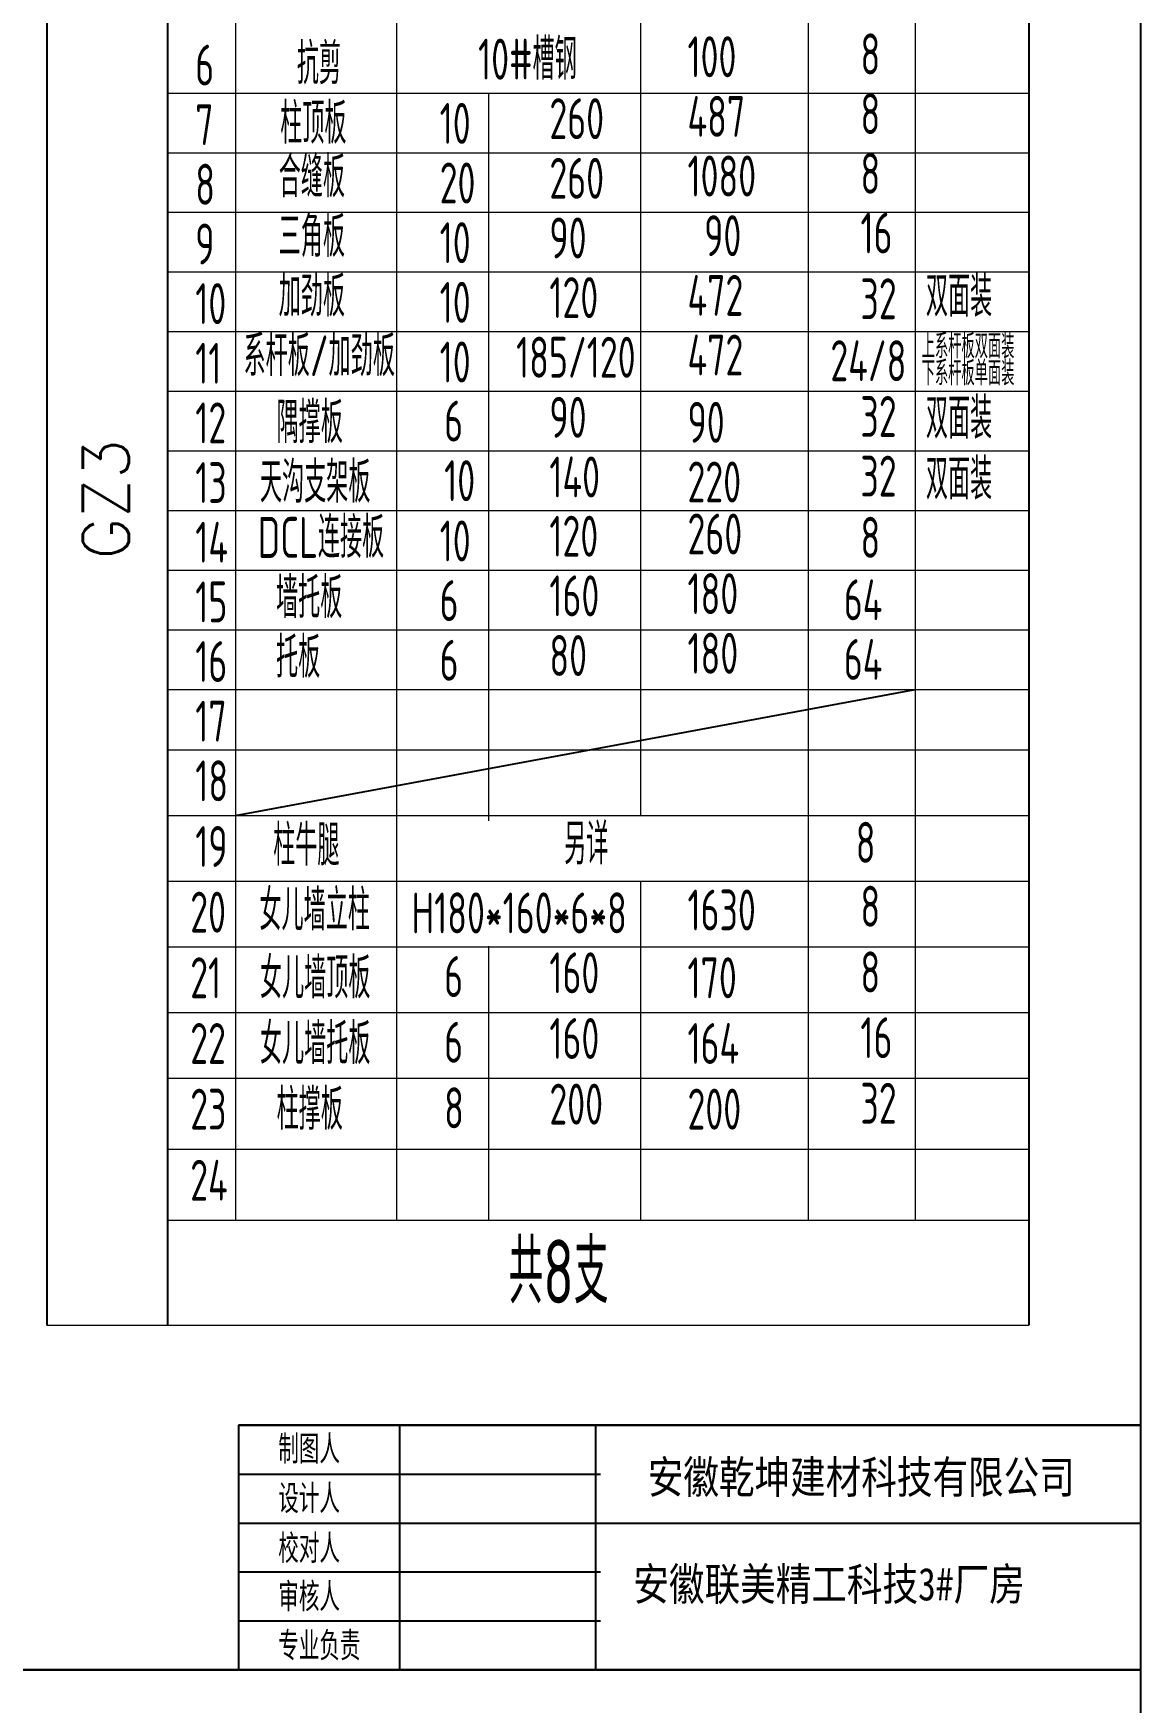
# Model space of a CAD drawing. Header units: millimetres. Extents: x 1471994 to 4527627, y -5186613 to -1927582.
# Drawn here: x 1505700 to 1509959, y -1988163 to -1981741 of the extents above; entities that cross this region are included whole.
import ezdxf

# ---------------------------------------------------------------- set-up
doc = ezdxf.new("R2010")
doc.units = ezdxf.units.MM
doc.header["$LTSCALE"] = 1000
doc.linetypes.add('CENTER', pattern=[50.8, 31.75, -6.35, 6.35, -6.35])
doc.layers.add('轴线层', color=1, linetype='CENTER', lineweight=15)
doc.layers.add('钢架', color=7, linetype='Continuous', lineweight=25)
doc.styles.add('hz', font='gbenor.shx', dxfattribs={"width": 0.75, "height": 100, "bigfont": 'gbcbig.shx'})
doc.styles.get("Standard").update_dxf_attribs({"font": 'txt', "bigfont": 'gbcbig.shx'})
doc.styles.add('图框', font='')
doc.styles.get('图框').set_extended_font_data('SimSun')

msp = doc.modelspace()

# ---------------------------------------------------------------- linework, layer by layer
at = {"color": 1}
for p, q in [((1505751.8, -1980058.8), (1505751.8, -1986711.3)), ((1506217.6, -1986711.3), (1506217.6, -1980592.8))]:
    msp.add_line(p, q, dxfattribs=at)
for p, q in [((1509529.5, -1980058.8), (1509529.5, -1986711.3)), ((1506477.7, -1984749.5), (1509092.8, -1984265.1)), ((1509959.5, -1987095.7), (1506489.9, -1987095.7)), ((1506489.9, -1987095.7), (1506489.9, -1988036.7)), ((1506489.9, -1987095.7), (1509959.5, -1987095.7)), ((1506489.9, -1987095.7), (1506489.9, -1988036.7)), ((1506489.9, -1987095.7), (1509959.5, -1987095.7)), ((1507109.3, -1987095.7), (1507109.3, -1988036.7)), ((1507109.3, -1987095.7), (1507109.3, -1988036.7)), ((1507129.8, -1987095.7), (1509959.5, -1987095.7)), ((1507129.8, -1987095.7), (1509959.5, -1987095.7)), ((1507129.8, -1987095.7), (1509959.5, -1987095.7)), ((1507129.8, -1987095.7), (1509959.5, -1987095.7)), ((1507863.7, -1988036.7), (1507863.7, -1987095.7)), ((1509959.5, -1987095.7), (1509959.5, -1988036.7)), ((1506489.9, -1987283.9), (1507881.7, -1987283.9)), ((1506489.9, -1987283.9), (1507881.7, -1987283.9)), ((1506489.9, -1987472.1), (1509959.5, -1987472.1)), ((1506489.9, -1987472.1), (1509959.5, -1987472.1)), ((1506489.9, -1987660.3), (1507881.7, -1987660.3)), ((1506489.9, -1987660.3), (1507881.7, -1987660.3)), ((1506489.9, -1987848.5), (1507881.7, -1987848.5)), ((1506489.9, -1987848.5), (1507881.7, -1987848.5)), ((1506489.9, -1988036.7), (1507881.7, -1988036.7)), ((1506489.9, -1988036.7), (1509959.5, -1988036.7))]:
    msp.add_line(p, q)
for points in [[(1494808, -1975327), (1509959.5, -1975327), (1509959.5, -1988036.7), (1494808, -1988036.7)], [(1494808, -1988036.7), (1509959.5, -1988036.7), (1509959.5, -2000746.3), (1494808, -2000746.3)]]:
    msp.add_lwpolyline(points, close=True)
at = {"layer": '钢架', "lineweight": 13}
for p, q in [((1506477.7, -1980058.8), (1506477.7, -1986307.4)), ((1507097.3, -1980058.8), (1507097.3, -1984265.4)), ((1508035.2, -1980058.8), (1508035.2, -1984749.5)), ((1508680.2, -1980058.8), (1508680.2, -1986307.4)), ((1509092.8, -1980058.8), (1509092.8, -1986307.4)), ((1506217.6, -1981969.9), (1509529.5, -1981969.9)), ((1507451.1, -1981969.9), (1507451.1, -1982199.7)), ((1507451.1, -1981969.9), (1507451.1, -1982429)), ((1506217.6, -1982199.5), (1509529.5, -1982199.5)), ((1506217.6, -1982429), (1509529.5, -1982429)), ((1507451.1, -1982429), (1507451.1, -1984265.4)), ((1507451.1, -1982429), (1507451.1, -1984770.5)), ((1506217.6, -1982658.5), (1509529.5, -1982658.5)), ((1506217.6, -1982888), (1509529.5, -1982888)), ((1506217.6, -1982888), (1509529.5, -1982888)), ((1506217.6, -1982888), (1509529.5, -1982888)), ((1506217.6, -1982888), (1509529.5, -1982888)), ((1507097.3, -1983077.9), (1507097.3, -1983344.9)), ((1507097.3, -1983077.9), (1507097.3, -1983344.9)), ((1507097.3, -1983077.9), (1507097.3, -1983344.9)), ((1507097.3, -1983077.9), (1507097.3, -1983344.9)), ((1507097.3, -1983077.9), (1507097.3, -1983344.9)), ((1507097.3, -1983077.9), (1507097.3, -1983344.9)), ((1507097.3, -1983077.9), (1507097.3, -1983344.9)), ((1507097.3, -1983092.2), (1507097.3, -1983321.7)), ((1507097.3, -1983092.2), (1507097.3, -1983321.7)), ((1507097.3, -1983101), (1507097.3, -1983368)), ((1507097.3, -1983101), (1507097.3, -1983368)), ((1507097.3, -1983101), (1507097.3, -1983368)), ((1507097.3, -1983101), (1507097.3, -1983368)), ((1507097.3, -1983101), (1507097.3, -1983368)), ((1507097.3, -1983101), (1507097.3, -1983368)), ((1507097.3, -1983101), (1507097.3, -1983368)), ((1507451.1, -1983056.9), (1507451.1, -1983075.3)), ((1507451.1, -1983077.9), (1507451.1, -1983096.3)), ((1506217.6, -1983117.5), (1509529.5, -1983117.5)), ((1506217.6, -1983117.5), (1509529.5, -1983117.5)), ((1507097.3, -1983115.4), (1507097.3, -1983344.9)), ((1507097.3, -1983115.4), (1507097.3, -1983344.9)), ((1507451.1, -1983115.4), (1507451.1, -1983344.9)), ((1507451.1, -1983115.4), (1507451.1, -1983349)), ((1507451.1, -1983115.4), (1507451.1, -1983368)), ((1507451.1, -1983115.4), (1507451.1, -1983372.1)), ((1506217.6, -1983347.1), (1509529.5, -1983347.1)), ((1506217.6, -1983347.1), (1509529.5, -1983347.1)), ((1506217.6, -1983347.1), (1509529.5, -1983347.1)), ((1506217.6, -1983347.1), (1509529.5, -1983347.1)), ((1507097.3, -1983307.4), (1507097.3, -1983574.4)), ((1507097.3, -1983307.4), (1507097.3, -1983574.4)), ((1507097.3, -1983307.4), (1507097.3, -1983574.4)), ((1507097.3, -1983307.4), (1507097.3, -1983574.4)), ((1507097.3, -1983307.4), (1507097.3, -1983574.4)), ((1507097.3, -1983307.4), (1507097.3, -1983574.4)), ((1507097.3, -1983307.4), (1507097.3, -1983574.4)), ((1507097.3, -1983321.7), (1507097.3, -1983551.3)), ((1507097.3, -1983321.7), (1507097.3, -1983551.3)), ((1507097.3, -1983330.6), (1507097.3, -1983597.6)), ((1507097.3, -1983330.6), (1507097.3, -1983597.6)), ((1507097.3, -1983330.6), (1507097.3, -1983597.6)), ((1507097.3, -1983330.6), (1507097.3, -1983597.6)), ((1507097.3, -1983330.6), (1507097.3, -1983597.6)), ((1507097.3, -1983330.6), (1507097.3, -1983597.6)), ((1507097.3, -1983330.6), (1507097.3, -1983597.6)), ((1507097.3, -1983344.9), (1507097.3, -1983574.4)), ((1507097.3, -1983344.9), (1507097.3, -1983574.4)), ((1507451.1, -1983344.9), (1507451.1, -1983574.4)), ((1507451.1, -1983344.9), (1507451.1, -1983578.5)), ((1507451.1, -1983344.9), (1507451.1, -1983597.6)), ((1507451.1, -1983344.9), (1507451.1, -1983601.6)), ((1506217.6, -1983576.6), (1509529.5, -1983576.6)), ((1506217.6, -1983576.6), (1509529.5, -1983576.6)), ((1506217.6, -1983806.1), (1509529.5, -1983806.1)), ((1506217.6, -1983806.1), (1509529.5, -1983806.1)), ((1506217.6, -1983806.1), (1509529.5, -1983806.1)), ((1506217.6, -1983806.1), (1509529.5, -1983806.1)), ((1506217.6, -1984035.6), (1509529.5, -1984035.6)), ((1506217.6, -1984035.6), (1509529.5, -1984035.6)), ((1506217.6, -1984035.6), (1509529.5, -1984035.6)), ((1506217.6, -1984035.6), (1509529.5, -1984035.6)), ((1506217.6, -1984265.1), (1509529.5, -1984265.1)), ((1506217.6, -1984265.1), (1509529.5, -1984265.1)), ((1506217.6, -1984265.1), (1509529.5, -1984265.1)), ((1506217.6, -1984265.1), (1509529.5, -1984265.1)), ((1507097.3, -1984265.4), (1507097.3, -1984976.9)), ((1506217.6, -1984496.8), (1509529.5, -1984496.8)), ((1506217.6, -1984749.5), (1509529.5, -1984749.5)), ((1506217.6, -1984749.5), (1509529.5, -1984749.5)), ((1506217.6, -1984749.5), (1509529.5, -1984749.5)), ((1506217.6, -1984749.5), (1509529.5, -1984749.5)), ((1506217.6, -1984749.5), (1509529.5, -1984749.5)), ((1507097.3, -1984770.5), (1507097.3, -1986307.4)), ((1507097.3, -1984962.5), (1507097.3, -1985229.5)), ((1507097.3, -1984962.5), (1507097.3, -1985229.5)), ((1507097.3, -1984962.5), (1507097.3, -1985229.5)), ((1507097.3, -1984962.5), (1507097.3, -1985229.5)), ((1507097.3, -1984962.5), (1507097.3, -1985229.5)), ((1507097.3, -1984962.5), (1507097.3, -1985229.5)), ((1507097.3, -1984962.5), (1507097.3, -1985229.5)), ((1506217.6, -1985002.2), (1509529.5, -1985002.2)), ((1507097.3, -1984976.9), (1507097.3, -1985206.4)), ((1507097.3, -1984976.9), (1507097.3, -1985206.4)), ((1508035.2, -1985002.2), (1508035.2, -1986307.4)), ((1507097.3, -1985215.2), (1507097.3, -1985482.2)), ((1507097.3, -1985215.2), (1507097.3, -1985482.2)), ((1507097.3, -1985215.2), (1507097.3, -1985482.2)), ((1507097.3, -1985215.2), (1507097.3, -1985482.2)), ((1507097.3, -1985215.2), (1507097.3, -1985482.2)), ((1507097.3, -1985215.2), (1507097.3, -1985482.2)), ((1507097.3, -1985215.2), (1507097.3, -1985482.2)), ((1507097.3, -1985229.5), (1507097.3, -1985459)), ((1507097.3, -1985229.5), (1507097.3, -1985459)), ((1506217.6, -1985254.8), (1509529.5, -1985254.8)), ((1507097.3, -1985238.3), (1507097.3, -1985505.3)), ((1507097.3, -1985238.3), (1507097.3, -1985505.3)), ((1507097.3, -1985238.3), (1507097.3, -1985505.3)), ((1507097.3, -1985238.3), (1507097.3, -1985505.3)), ((1507097.3, -1985238.3), (1507097.3, -1985505.3)), ((1507097.3, -1985238.3), (1507097.3, -1985505.3)), ((1507097.3, -1985238.3), (1507097.3, -1985505.3)), ((1507097.3, -1985252.7), (1507097.3, -1985482.2)), ((1507097.3, -1985252.7), (1507097.3, -1985482.2)), ((1507451.1, -1985252.7), (1507451.1, -1985482.2)), ((1507451.1, -1985252.7), (1507451.1, -1985486.3)), ((1507451.1, -1985252.7), (1507451.1, -1985505.3)), ((1507451.1, -1985252.7), (1507451.1, -1985509.4)), ((1507097.3, -1985467.9), (1507097.3, -1985734.8)), ((1507097.3, -1985467.9), (1507097.3, -1985734.8)), ((1507097.3, -1985467.9), (1507097.3, -1985734.8)), ((1507097.3, -1985467.9), (1507097.3, -1985734.8)), ((1507097.3, -1985467.9), (1507097.3, -1985734.8)), ((1507097.3, -1985467.9), (1507097.3, -1985734.8)), ((1507097.3, -1985467.9), (1507097.3, -1985734.8)), ((1507097.3, -1985482.2), (1507097.3, -1985711.7)), ((1507097.3, -1985482.2), (1507097.3, -1985711.7)), ((1507451.1, -1985467.9), (1507451.1, -1985486.3)), ((1506217.6, -1985507.5), (1509529.5, -1985507.5)), ((1507097.3, -1985491), (1507097.3, -1985758)), ((1507097.3, -1985491), (1507097.3, -1985758)), ((1507097.3, -1985491), (1507097.3, -1985758)), ((1507097.3, -1985491), (1507097.3, -1985758)), ((1507097.3, -1985491), (1507097.3, -1985758)), ((1507097.3, -1985491), (1507097.3, -1985758)), ((1507097.3, -1985491), (1507097.3, -1985758)), ((1507097.3, -1985505.3), (1507097.3, -1985734.8)), ((1507097.3, -1985505.3), (1507097.3, -1985734.8)), ((1507451.1, -1985505.3), (1507451.1, -1985734.8)), ((1507451.1, -1985505.3), (1507451.1, -1985738.9)), ((1507451.1, -1985505.3), (1507451.1, -1985758)), ((1507451.1, -1985505.3), (1507451.1, -1985762.1)), ((1507451.1, -1985507.5), (1507451.1, -1986307.4)), ((1507097.3, -1985720.5), (1507097.3, -1985987.5)), ((1507097.3, -1985720.5), (1507097.3, -1985987.5)), ((1507097.3, -1985720.5), (1507097.3, -1985987.5)), ((1507097.3, -1985720.5), (1507097.3, -1985987.5)), ((1507097.3, -1985720.5), (1507097.3, -1985987.5)), ((1507097.3, -1985720.5), (1507097.3, -1985987.5)), ((1507097.3, -1985720.5), (1507097.3, -1985987.5)), ((1507097.3, -1985734.8), (1507097.3, -1985964.4)), ((1507097.3, -1985734.8), (1507097.3, -1985964.4)), ((1507451.1, -1985720.5), (1507451.1, -1985738.9)), ((1506217.6, -1985760.2), (1509529.5, -1985760.2)), ((1507097.3, -1985743.7), (1507097.3, -1986010.7)), ((1507097.3, -1985743.7), (1507097.3, -1986010.7)), ((1507097.3, -1985743.7), (1507097.3, -1986010.7)), ((1507097.3, -1985743.7), (1507097.3, -1986010.7)), ((1507097.3, -1985743.7), (1507097.3, -1986010.7)), ((1507097.3, -1985743.7), (1507097.3, -1986010.7)), ((1507097.3, -1985743.7), (1507097.3, -1986010.7)), ((1507097.3, -1985758), (1507097.3, -1985987.5)), ((1507097.3, -1985758), (1507097.3, -1985987.5)), ((1507451.1, -1985758), (1507451.1, -1985987.5)), ((1507451.1, -1985758), (1507451.1, -1985991.6)), ((1507451.1, -1985758), (1507451.1, -1986010.7)), ((1507451.1, -1985758), (1507451.1, -1986014.7)), ((1506217.6, -1986033.8), (1509529.5, -1986033.8)), ((1506217.6, -1986033.8), (1509529.5, -1986033.8)), ((1506217.6, -1986033.8), (1509529.5, -1986033.8)), ((1506217.6, -1986033.8), (1509529.5, -1986033.8)), ((1506217.6, -1986033.8), (1509529.5, -1986033.8)), ((1506217.6, -1986033.8), (1509529.5, -1986033.8)), ((1506217.6, -1986033.8), (1509529.5, -1986033.8)), ((1506217.6, -1986033.8), (1509529.5, -1986033.8)), ((1506217.6, -1986033.8), (1509529.5, -1986033.8)), ((1506217.6, -1986307.4), (1509529.5, -1986307.4)), ((1506217.6, -1986307.4), (1509529.5, -1986307.4)), ((1506217.6, -1986307.4), (1509529.5, -1986307.4)), ((1506217.6, -1986307.4), (1509529.5, -1986307.4)), ((1506217.6, -1986307.4), (1509529.5, -1986307.4)), ((1506217.6, -1986307.4), (1509529.5, -1986307.4)), ((1506217.6, -1986307.4), (1509529.5, -1986307.4)), ((1505751.8, -1986711.3), (1509529.5, -1986711.3))]:
    msp.add_line(p, q, dxfattribs=at)

# ---------------------------------------------------------------- texts
at = {"style": '图框', "width": 0.8}
msp.add_text('安徽乾坤建材科技有限公司         ', height=125.457, dxfattribs=at).set_placement((1508063.6, -1987358))
msp.add_text('安徽乾坤建材科技有限公司         ', height=125.457, dxfattribs=at).set_placement((1508063.6, -1987358))
for tag, p in [('制图人', (1506642.4, -1987243.5)), ('制图人', (1506642.4, -1987243.5)), ('设计人', (1506642.4, -1987434)), ('设计人', (1506642.4, -1987434)), ('校对人', (1506642.4, -1987625.8)), ('校对人', (1506642.4, -1987625.8)), ('审核人', (1506642.4, -1987811.6)), ('审核人', (1506642.4, -1987811.6)), ('专业负责', (1506642.4, -1988000.3)), ('专业负责', (1506642.4, -1988000.3))]:
    msp.add_attdef(tag, p, '', height=109.8)
msp.add_attdef('安徽联美精工科技3#厂房', (1508008.3, -1987769.8), '宣城市博远顺达', height=125.46, dxfattribs=at)
at = {"layer": '轴线层', "color": 4, "linetype": 'ByBlock', "insert": (1505891, -1983764.8), "char_height": 177.06, "attachment_point": 1, "rotation": 90}
msp.add_mtext_dynamic_manual_height_columns('GZ3', width=1139.904, gutter_width=12.5, heights=[0], dxfattribs=at).dxf.set("width", 1038.225)
at = {"layer": '钢架', "lineweight": 13, "attachment_point": 1, "style": 'hz'}
for s, insert, char_height, width in [(' 抗剪', (1506649.8, -1981778.3), 157.39, 645.006), ('\\pi400,t600;    10#槽钢', (1506755, -1981761), 157.386, 1098.496), ('\\pi400,t600;    100', (1507560.5, -1981751.8), 157.386, 976.781), ('\\pi400,t600;    8', (1508226, -1981741.1), 157.386, 976.781), ('6', (1506323.1, -1981783.5), 157.4, 645.006), ('7', (1506323.1, -1982013), 157.4, 645.006), ('柱顶板', (1506649.8, -1982007.8), 157.39, 645.006), ('\\pi400,t600;    10', (1506607.2, -1982008.1), 157.386, 976.781), ('\\pi400,t600;    260', (1507029.2, -1981989.9), 157.386, 976.781), ('\\pi400,t600;    487', (1507560.5, -1981981.3), 157.386, 976.781), ('\\pi400,t600;    8', (1508226, -1981970.6), 157.386, 976.781), ('合缝板', (1506644, -1982213.7), 157.39, 645.006), ('\\pi400,t600;    1080', (1507560.5, -1982210.8), 157.386, 976.781), ('\\pi400,t600;    8', (1508226, -1982200.2), 157.386, 976.781), ('8', (1506323.1, -1982242.5), 157.4, 645.006), ('\\pi400,t600;    20', (1506607.2, -1982237.6), 157.386, 976.781), ('\\pi400,t600;    260', (1507029.2, -1982219.4), 157.386, 976.781), ('三角板', (1506644, -1982443.2), 157.39, 645.006), ('\\pi400,t600;    10', (1506607.2, -1982467.1), 157.386, 976.781), ('\\pi400,t600;    90', (1507029.2, -1982448.9), 157.386, 976.781), ('\\pi400,t600;     90', (1507560.5, -1982440.3), 157.386, 976.781), ('\\pi400,t600;    16', (1508226, -1982429.7), 157.386, 976.781), ('9', (1506323.1, -1982472.1), 157.4, 645.006), ('加劲板', (1506644, -1982672.7), 157.39, 645.006), ('双面装', (1509133.6, -1982672.7), 157.39, 645.006), ('10', (1506323.1, -1982701.6), 157.39, 645.006), ('\\pi400,t600;    10', (1506607.2, -1982696.6), 157.386, 976.781), ('\\pi400,t600;    120', (1507029.2, -1982678.4), 157.386, 976.781), ('\\pi400,t600;    472', (1507560.5, -1982669.9), 157.386, 976.781), ('\\pi400,t600;    32', (1508225.8, -1982682.9), 157.386, 976.781), ('系杆板/加劲板', (1506508.8, -1982902.2), 157.39, 645.006), ('\\pi400,t600;  185/120', (1507029.2, -1982908), 157.386, 976.781), ('\\pi400,t600;    472', (1507560.5, -1982899.4), 157.386, 976.781), ('上系杆板双面装', (1509117.3, -1982896.5), 94.43, 387.003), ('11', (1506323.1, -1982931.1), 157.39, 645.006), ('\\pi400,t600;    10', (1506607.2, -1982926.2), 157.386, 976.781), ('\\pi400,t600;   24/8', (1508174, -1982921.4), 157.386, 976.781), ('下系杆板单面装', (1509117.3, -1983000.3), 94.43, 387.003), ('12', (1506323.1, -1983160.6), 157.39, 645.006), ('  隅撑板', (1506507.9, -1983159.1), 157.39, 645.006), ('\\pi400,t600;     6', (1506560.5, -1983153.5), 157.386, 976.781), ('\\pi400,t600;    90', (1507029.2, -1983139.1), 157.386, 976.781), ('\\pi400,t600;    90', (1507560.5, -1983158.3), 157.386, 976.781), ('\\pi400,t600;   32', (1508289.7, -1983135.9), 157.386, 976.781), ('双面装', (1509133.6, -1983142.4), 157.39, 645.006), ('\\pi400,t600;   32', (1508289.7, -1983365.4), 157.386, 976.781), ('双面装', (1509133.6, -1983376.3), 157.39, 645.006), ('13', (1506323.1, -1983390.1), 157.39, 645.006), (' 天沟支架板', (1506507.9, -1983388.6), 157.39, 645.006), ('\\pi400,t600;     10', (1506560.5, -1983383), 157.386, 976.781), ('\\pi400,t600;    140', (1507029.2, -1983368.6), 157.386, 976.781), ('\\pi400,t600;    220', (1507560.5, -1983387.8), 157.386, 976.781), ('14', (1506323.1, -1983619.7), 157.39, 645.006), ('DCL连接板', (1506563.4, -1983601.1), 157.39, 645.006), ('\\pi400,t600;    10', (1506607.2, -1983614.7), 157.386, 976.781), ('\\pi400,t600;    120', (1507029.2, -1983596.5), 157.386, 976.781), ('\\pi400,t600;    260', (1507560.5, -1983588), 157.386, 976.781), ('\\pi400,t600;    8', (1508225.8, -1983601), 157.386, 976.781), (' 墙托板', (1506569.8, -1983833.2), 157.39, 645.006), ('15', (1506323.1, -1983849.2), 157.39, 645.006), ('\\pi400,t600;    6', (1506607.2, -1983844.2), 157.386, 976.781), ('\\pi400,t600;    160', (1507029.2, -1983826), 157.386, 976.781), ('\\pi400,t600;    180', (1507560.5, -1983817.5), 157.386, 976.781), ('\\pi400,t600;  64', (1508289.7, -1983841.1), 157.386, 976.781), (' 托板', (1506569.8, -1984062.7), 157.39, 645.006), ('\\pi400,t600;    80', (1507029.2, -1984055.6), 157.386, 976.781), ('\\pi400,t600;    180', (1507560.5, -1984047), 157.386, 976.781), ('\\pi400,t600;  64', (1508289.7, -1984070.6), 157.386, 976.781), ('16', (1506323.1, -1984078.7), 157.39, 645.006), ('\\pi400,t600;    6', (1506607.2, -1984073.8), 157.386, 976.781), ('17', (1506323.1, -1984308.2), 157.39, 645.006), ('18', (1506323.1, -1984537.8), 157.39, 645.006), (' 柱牛腿', (1506558.8, -1984785.5), 157.39, 645.006), (' 另详', (1507678.1, -1984780.6), 157.39, 645.006), ('\\pi400,t600;  8', (1508335.6, -1984774.6), 157.386, 976.781), ('19', (1506323.1, -1984790.4), 157.39, 645.006), ('女儿墙立柱', (1506569.8, -1985034.7), 157.39, 645.006), ('\\pi400,t600;    1630', (1507560.5, -1985034.7), 157.386, 976.781), ('\\pi400,t600;   8', (1508289.7, -1985020.5), 157.386, 976.781), ('20', (1506303.6, -1985043.1), 157.39, 645.006), ('\\pi400,t600;H180*160*6*8   ', (1506755, -1985045.9), 157.386, 1068.691), (' 女儿墙顶板', (1506507.9, -1985296.4), 157.39, 645.006), ('\\pi400,t600;     6', (1506560.5, -1985290.8), 157.386, 976.781), ('\\pi400,t600;    160', (1507029.2, -1985276.4), 157.386, 976.781), ('\\pi400,t600;   8', (1508289.7, -1985273.2), 157.386, 976.781), ('21', (1506303.6, -1985295.7), 157.39, 645.006), ('\\pi400,t600;    170', (1507560.5, -1985295.6), 157.386, 976.781), ('22', (1506303.6, -1985548.4), 157.39, 645.006), (' 女儿墙托板', (1506507.9, -1985549.1), 157.39, 645.006), ('\\pi400,t600;     6', (1506560.5, -1985543.5), 157.386, 976.781), ('\\pi400,t600;    160', (1507029.2, -1985529.1), 157.386, 976.781), ('\\pi400,t600;    164', (1507560.5, -1985548.3), 157.386, 976.781), ('\\pi400,t600;   16', (1508289.7, -1985525.9), 157.386, 976.781), ('23', (1506303.6, -1985801.1), 157.39, 645.006), ('  柱撑板', (1506507.9, -1985801.7), 157.39, 645.006), ('\\pi400,t600;     8', (1506560.5, -1985796.1), 157.386, 976.781), ('\\pi400,t600;    200', (1507029.2, -1985781.7), 157.386, 976.781), ('\\pi400,t600;    200', (1507560.5, -1985800.9), 157.386, 976.781), ('\\pi400,t600;   32', (1508289.7, -1985778.5), 157.386, 976.781), ('24', (1506303.6, -1986074.7), 157.39, 645.006), ('共8支', (1507528.2, -1986381.4), 245.92, 788.873)]:
    msp.add_mtext(s, dxfattribs=dict(at, insert=insert, char_height=char_height, width=width))

doc.saveas('drawing.dxf')
